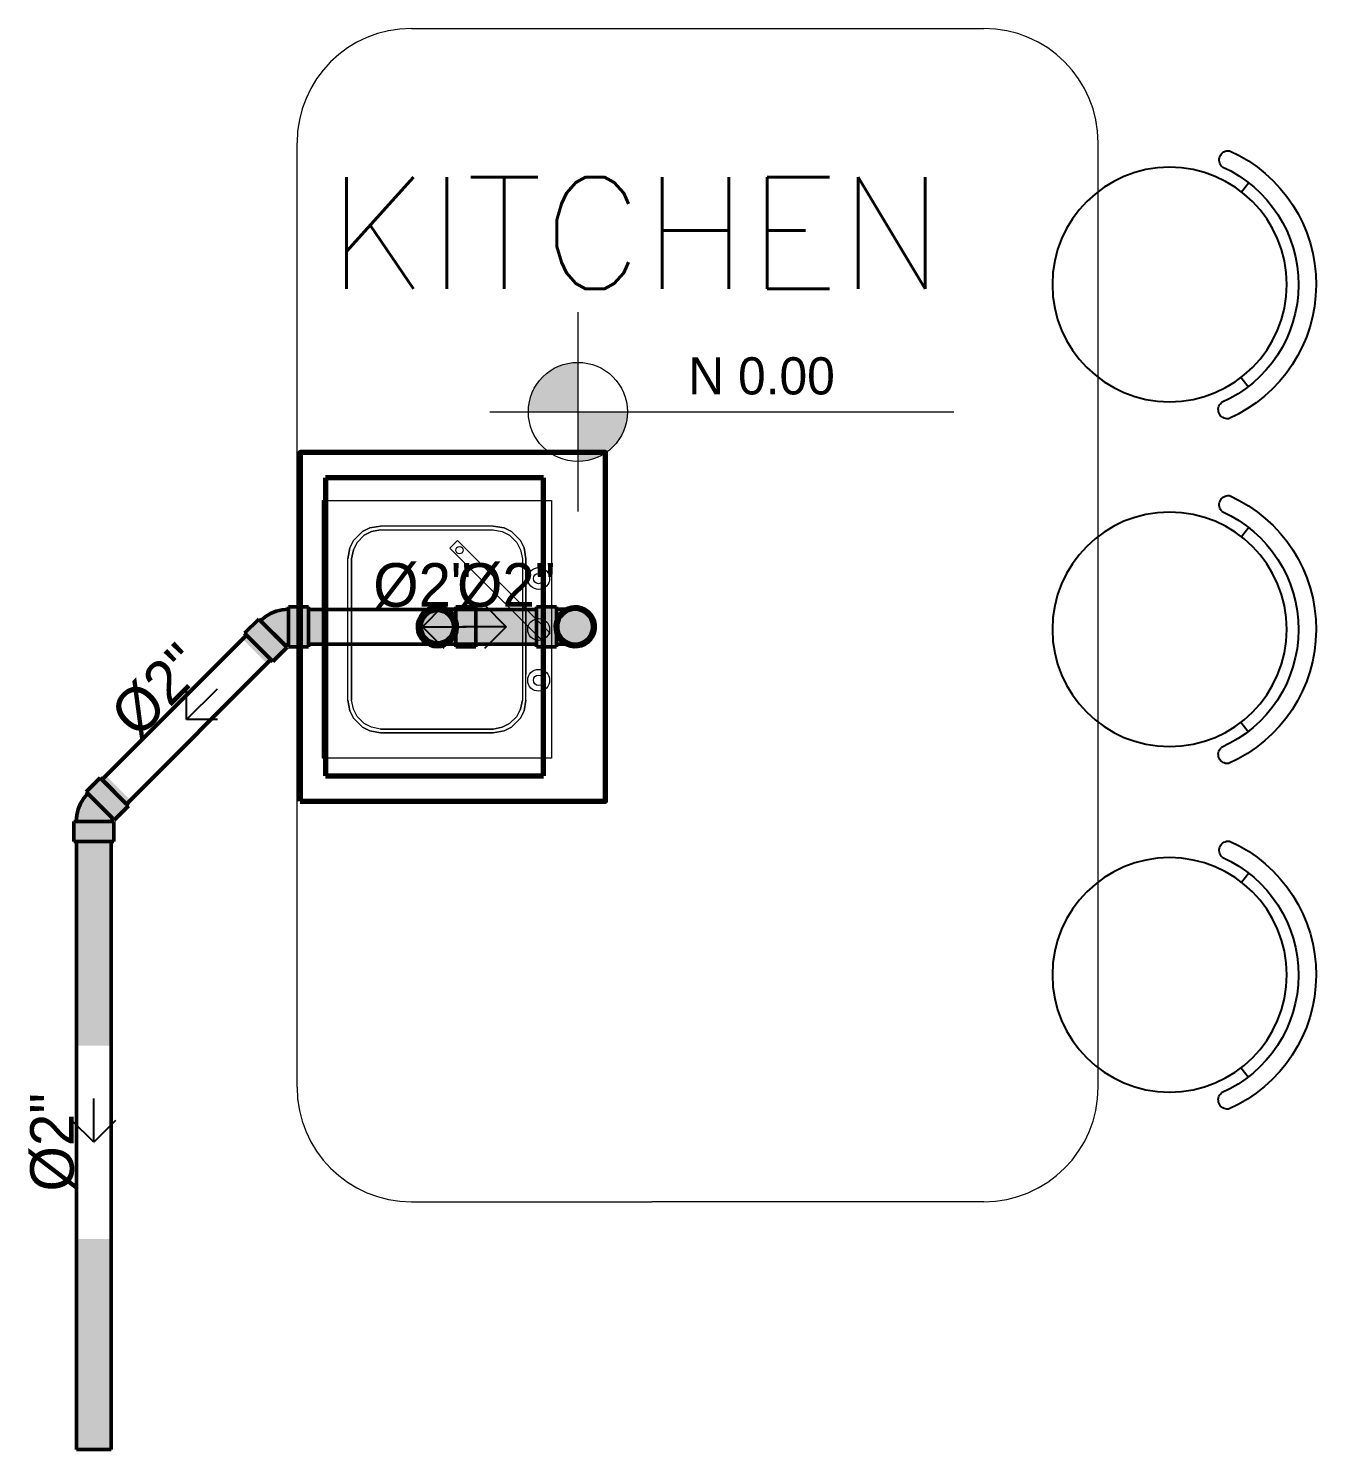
# Model space of a CAD drawing. Header units: metres. Extents: x -232 to 581, y 30 to 789.
# Drawn here: x 111.096 to 113.348, y 382.799 to 385.282 of the extents above; entities that cross this region are included whole.
import ezdxf

# ---------------------------------------------------------------- set-up
doc = ezdxf.new("R2010")
doc.units = ezdxf.units.M
for name, color, linetype, lineweight in [('01_Mobiliario', 19, 'Continuous', 0), ('02_mobiliario', 250, 'Continuous', 5), ('baños', 140, 'Continuous', 0), ('MOB FIJOS', 251, 'Continuous', 0), ('P-Fixt-Snk', 94, 'Continuous', 70), ('textos', 7, 'Continuous', 0)]:
    doc.layers.add(name, color=color, linetype=linetype, lineweight=lineweight)
doc.layers.add('G-Risr-Std-Nplt', color=7, linetype='Continuous', lineweight=18, plot=False)
doc.layers.add('M-SY-PIPE-STANDARD-Drenaje Sanitario', color=7, linetype='Continuous', true_color=0x726558)
doc.layers.add('M-SY-PIPE-STANDARD-Drenaje Ventilacion', color=254, linetype='Continuous')
doc.layers.add('MOBILIARIOS', color=252, linetype='Continuous')
doc.styles.add('DS-CAST-01', font='GOTHIC.TTF', dxfattribs={"height": 3})
doc.styles.add('ESC100-2mm', font='arial.ttf', dxfattribs={"height": 0.15})
doc.styles.get("Standard").update_dxf_attribs({"font": 'arial.ttf'})

# ---------------------------------------------------------------- blocks, each defined once
blk = doc.blocks.new('A$C5E9F50A8')
at = {"layer": 'MOBILIARIOS', "ltscale": 50}
for p, q in [((54.5, 334.6), (70.3, 322.3)), ((402.6, 334.6), (386.8, 322.3))]:
    blk.add_line(p, q, dxfattribs=at)
blk.add_circle((228.6, 200), 200, dxfattribs=at)
for centre, radius, start, end in [((228.6, 200), 250, 23.9041, 156.0959), ((228.6, 200), 220, 23.9041, 156.0959), ((15.7, 299.7), 15.8, 174.261, 317.9308), ((441.4, 299.7), 15.8, 222.0692, 5.739)]:
    blk.add_arc(centre, radius, start, end, dxfattribs=at)
blk = doc.blocks.new('20.03.2026 LN 09 PRIMER NIVEL ARQ')
at = {"layer": 'textos', "transparency": 33554534}
h = blk.add_hatch(color=1, dxfattribs=at)
h.dxf.hatch_style = 1
h.paths.add_polyline_path([(8.2547, -59.0765, 0.414214), (8.1682, -59.1631), (8.2547, -59.1631)])
h.paths.add_polyline_path([(8.3412, -59.1631), (8.2547, -59.1631), (8.2547, -59.2496, 0.414214)])
at = {"layer": '01_Mobiliario', "color": 1, "ltscale": 0.005, "transparency": 33554684}
blk.add_line((9.164, -60.3432), (9.164, -58.6932), dxfattribs=at)
at = {"layer": '02_mobiliario', "color": 1, "transparency": 33554684}
for p, q in [((7.964, -58.4932), (8.964, -58.4932)), ((7.764, -60.3432), (7.764, -58.6932)), ((7.964, -60.5432), (8.384, -60.5432)), ((8.964, -60.5432), (8.384, -60.5432))]:
    blk.add_line(p, q, dxfattribs=at)
for centre, start, end in [((7.964, -58.6932), 90, 180), ((8.964, -58.6932), 360, 90), ((7.964, -60.3432), 180, 270), ((8.964, -60.3432), 270, 360)]:
    blk.add_arc(centre, 0.2, start, end, dxfattribs=at)
at = {"layer": 'MOB FIJOS', "color": 1, "ltscale": 0.01}
for p, q in [((8.0445, -59.388, 0.0413), (8.0311, -59.4015, 0.0603)), ((8.2065, -59.5499, 0.0222), (8.193, -59.5634, 0.0222))]:
    blk.add_line(p, q, dxfattribs=at)
for points, elevation in [([(7.8085, -59.3182), (8.2085, -59.3182), (8.2085, -59.7682), (7.8085, -59.7682), (7.8085, -59.3182)], -0.0063), ([(7.9101, -59.369), (7.8942, -59.3721), (7.8815, -59.3785), (7.8688, -59.3912), (7.8624, -59.4039), (7.8593, -59.4198)], -0.0063), ([(8.1069, -59.3626), (8.1259, -59.3658), (8.1386, -59.3721), (8.1545, -59.388), (8.1608, -59.4007), (8.164, -59.4198)], 0.0063), ([(7.9101, -59.7174), (7.8942, -59.7142), (7.8815, -59.7078), (7.8688, -59.6951), (7.8624, -59.6824), (7.8593, -59.6666)], -0.0063), ([(8.1069, -59.7237), (8.1259, -59.7205), (8.1386, -59.7142), (8.1545, -59.6983), (8.1608, -59.6856), (8.164, -59.6666)], 0.0063)]:
    blk.add_lwpolyline(points, dxfattribs=dict(at, elevation=elevation))
for points in [[(7.9101, -59.3626), (7.891, -59.3658), (7.8783, -59.3721), (7.8624, -59.388), (7.8561, -59.4007), (7.8529, -59.4198)], [(8.1069, -59.369), (8.1227, -59.3721), (8.1354, -59.3785), (8.1481, -59.3912), (8.1545, -59.4039), (8.1577, -59.4198)], [(7.9101, -59.7237), (7.891, -59.7205), (7.8783, -59.7142), (7.8624, -59.6983), (7.8561, -59.6856), (7.8529, -59.6666)], [(8.1069, -59.7174), (8.1227, -59.7142), (8.1354, -59.7078), (8.1481, -59.6951), (8.1545, -59.6824), (8.1577, -59.6666)]]:
    blk.add_lwpolyline(points, dxfattribs=at)
at = {"layer": 'MOB FIJOS', "color": 1, "ltscale": 0.01, "elevation": -0.2096}
blk.add_lwpolyline([(8.1545, -59.4039), (8.1577, -59.4198), (8.1577, -59.6666), (8.1545, -59.6824), (8.1481, -59.6951), (8.1354, -59.7078), (8.1227, -59.7142), (8.1069, -59.7174), (7.9101, -59.7174), (7.8942, -59.7142), (7.8815, -59.7078), (7.8688, -59.6951), (7.8624, -59.6824), (7.8593, -59.6666), (7.8593, -59.4198), (7.8624, -59.4039), (7.8688, -59.3912), (7.8815, -59.3785), (7.8942, -59.3721), (7.9101, -59.369), (8.1069, -59.369), (8.1227, -59.3721), (8.1354, -59.3785), (8.1481, -59.3912)], close=True, dxfattribs=at)
at = {"layer": 'MOB FIJOS', "color": 1, "ltscale": 0.01}
for points in [[(8.1069, -59.3626), (7.9101, -59.3626, 0.414214)], [(7.9101, -59.7237), (8.1069, -59.7237, 0.414214)]]:
    blk.add_lwpolyline(points, format="xyb", dxfattribs=at)
at = {"layer": 'MOB FIJOS', "color": 1, "ltscale": 0.01, "elevation": 0.0063}
blk.add_lwpolyline([(8.164, -59.6666), (8.164, -59.4198, 0.325454)], format="xyb", dxfattribs=at)
at = {"layer": 'MOB FIJOS', "color": 1, "ltscale": 0.01}
for centre, radius in [((8.0478, -59.4047, 0.0286), 0.00635), ((8.1862, -59.4543, -0.0032), 0.0191), ((8.1862, -59.4543, -0.0032), 0.00905), ((8.1862, -59.5432, -0.0032), 0.0191), ((8.1862, -59.6321, -0.0032), 0.0191), ((8.1862, -59.6321, -0.0032), 0.00905)]:
    blk.add_circle(centre, radius, dxfattribs=at)
for start, end in [(0, 180), (180, 0)]:
    blk.add_arc((8.0085, -59.5432, -0.2159), 0.0318, start, end, dxfattribs=at)
for points, invisible_edges in [([(7.8942, -59.3721, -0.0063), (7.8815, -59.3785, -0.0063), (7.8783, -59.3721), (7.891, -59.3658)], 10), ([(7.8942, -59.3721, -0.0063), (7.891, -59.3658), (7.9101, -59.3626), (7.9101, -59.369, -0.0063)], 5), ([(8.1069, -59.3626, 0.0063), (7.9101, -59.3626), (7.9101, -59.369, -0.0063), (8.1069, -59.369)], 11), ([(8.1259, -59.3658, 0.0063), (8.1259, -59.3658, 0.0063), (8.1704, -59.3626, 0.0063), (8.1069, -59.3626, 0.0063)], 6), ([(8.1227, -59.3721), (8.1259, -59.3658, 0.0063), (8.1069, -59.3626, 0.0063), (8.1069, -59.369)], 5), ([(8.1227, -59.3721), (8.1354, -59.3785), (8.1386, -59.3721, 0.0063), (8.1259, -59.3658, 0.0063)], 10), ([(8.1386, -59.3721, 0.0063), (8.1386, -59.3721, 0.0063), (8.1704, -59.3626, 0.0063), (8.1259, -59.3658, 0.0063)], 6), ([(8.1545, -59.388, 0.0063), (8.1545, -59.388, 0.0063), (8.1704, -59.3626, 0.0063), (8.1386, -59.3721, 0.0063)], 6), ([(8.1545, -59.388, 0.0063), (8.1545, -59.388, 0.0063), (8.1608, -59.4007, 0.0063), (8.1704, -59.3626, 0.0063)], 12), ([(8.1608, -59.4007, 0.0063), (8.1608, -59.4007, 0.0063), (8.164, -59.4198, 0.0063), (8.1704, -59.3626, 0.0063)], 12), ([(7.8624, -59.4039, -0.0063), (7.8561, -59.4007), (7.8624, -59.388), (7.8688, -59.3912, -0.0063)], 5), ([(7.8815, -59.3785, -0.0063), (7.8688, -59.3912, -0.0063), (7.8624, -59.388), (7.8783, -59.3721)], 10), ([(8.1354, -59.3785), (8.1481, -59.3912), (8.1545, -59.388, 0.0063), (8.1386, -59.3721, 0.0063)], 10), ([(8.1545, -59.4039), (8.1608, -59.4007, 0.0063), (8.1545, -59.388, 0.0063), (8.1481, -59.3912)], 5), ([(7.8593, -59.4198, -0.0063), (7.8529, -59.4198), (7.8561, -59.4007), (7.8624, -59.4039, -0.0063)], 5), ([(8.1577, -59.4198), (8.164, -59.4198, 0.0063), (8.1608, -59.4007, 0.0063), (8.1545, -59.4039)], 5), ([(7.8529, -59.6666), (7.8529, -59.4198), (7.8593, -59.4198, -0.0063), (7.8593, -59.6666, -0.0063)], 10), ([(8.164, -59.6666, 0.0063), (8.164, -59.4198, 0.0063), (8.1577, -59.4198), (8.1577, -59.6666)], 10), ([(8.1767, -59.4198, 0.0063), (8.164, -59.4198, 0.0063), (8.164, -59.6221, 0.0063), (8.1767, -59.6221, 0.0063)], 13), ([(8.164, -59.6666, 0.0063), (8.164, -59.6221, 0.0063), (8.1704, -59.6221, 0.0063), (8.1704, -59.6666, 0.0063)], 14), ([(7.8593, -59.6666, -0.0063), (7.8529, -59.6666), (7.8561, -59.6856), (7.8624, -59.6824, -0.0063)], 5), ([(8.1577, -59.6666), (8.164, -59.6666, 0.0063), (8.1608, -59.6856, 0.0063), (8.1545, -59.6824)], 5), ([(8.1608, -59.6856, 0.0063), (8.1608, -59.6856, 0.0063), (8.164, -59.6666, 0.0063), (8.1704, -59.7237, 0.0063)], 12), ([(8.164, -59.6666, 0.0063), (8.164, -59.6666, 0.0063), (8.1704, -59.6666, 0.0063), (8.1704, -59.7237, 0.0063)], 14), ([(7.8624, -59.6824, -0.0063), (7.8561, -59.6856), (7.8624, -59.6983), (7.8688, -59.6951, -0.0063)], 5), ([(8.1545, -59.6824), (8.1608, -59.6856, 0.0063), (8.1545, -59.6983, 0.0063), (8.1481, -59.6951)], 5), ([(7.8815, -59.7078, -0.0063), (7.8688, -59.6951, -0.0063), (7.8624, -59.6983), (7.8783, -59.7142)], 10), ([(7.8942, -59.7142, -0.0063), (7.8815, -59.7078, -0.0063), (7.8783, -59.7142), (7.891, -59.7205)], 10), ([(7.8942, -59.7142, -0.0063), (7.891, -59.7205), (7.9101, -59.7237), (7.9101, -59.7174, -0.0063)], 5), ([(8.1227, -59.7142), (8.1259, -59.7205, 0.0063), (8.1069, -59.7237, 0.0063), (8.1069, -59.7174)], 5), ([(8.1227, -59.7142), (8.1354, -59.7078), (8.1386, -59.7142, 0.0063), (8.1259, -59.7205, 0.0063)], 10), ([(8.1386, -59.7142, 0.0063), (8.1386, -59.7142, 0.0063), (8.1704, -59.7237, 0.0063), (8.1259, -59.7205, 0.0063)], 6), ([(8.1354, -59.7078), (8.1481, -59.6951), (8.1545, -59.6983, 0.0063), (8.1386, -59.7142, 0.0063)], 10), ([(8.1545, -59.6983, 0.0063), (8.1545, -59.6983, 0.0063), (8.1704, -59.7237, 0.0063), (8.1386, -59.7142, 0.0063)], 6), ([(8.1069, -59.7237, 0.0063), (7.9101, -59.7237), (7.9101, -59.7174, -0.0063), (8.1069, -59.7174)], 10), ([(8.1259, -59.7205, 0.0063), (8.1259, -59.7205, 0.0063), (8.1704, -59.7237, 0.0063), (8.1069, -59.7237, 0.0063)], 6)]:
    blk.add_3dface(points, dxfattribs=dict(at, invisible_edges=invisible_edges))
for points in [[(8.0445, -59.388, 0.0603), (8.0445, -59.388, 0.0413), (8.1975, -59.5409, 0.0413), (8.1885, -59.5319, 0.0603)], [(8.0311, -59.4015, 0.0603), (8.0311, -59.4015, 0.0413), (8.184, -59.5544, 0.0413), (8.175, -59.5454, 0.0603)], [(8.193, -59.5634, 0.0222), (8.166, -59.5364, 0.0222), (8.166, -59.5364, 0.0413), (8.184, -59.5544, 0.0413)], [(8.2065, -59.5499, 0.0222), (8.1795, -59.523, 0.0222), (8.1795, -59.523, 0.0413), (8.1975, -59.5409, 0.0413)]]:
    blk.add_3dface(points, dxfattribs=at)
at = {"layer": 'textos', "color": 1}
for p, q in [((8.2547, -58.9891), (8.2547, -59.3371)), ((8.1009, -59.1631), (8.9118, -59.1631))]:
    blk.add_line(p, q, dxfattribs=at)
blk.add_circle((8.2547, -59.1631), 0.0865, dxfattribs=at)
at = {"layer": 'MOBILIARIOS', "color": 1, "xscale": -0.001024267095344282, "yscale": 0.001024267095358312, "zscale": 0.001024267095364936, "rotation": 269.792429463715}
for p in [(9.0831, -59.174), (9.0831, -59.7765), (9.0831, -60.3802)]:
    blk.add_blockref('A$C5E9F50A8', p, dxfattribs=at)
at = {"layer": 'baños', "color": 1, "linetype": 'Continuous'}
for tag, p in [('MODELNUMBER', (-12.0611, -62.0707)), ('MATERIAL', (-12.0611, -62.0709)), ('PRODUCT', (-12.0611, -62.0708)), ('TRADENAME', (-12.0611, -62.0708))]:
    blk.add_attdef(tag, p, '', height=0.0000254, rotation=359.9999, dxfattribs=at)
at = {"layer": 'textos', "color": 1, "insert": (7.6831, -58.9482), "char_height": 0.195, "width": 3.404877, "attachment_point": 7}
blk.add_mtext('{\\Fromans|c0; KITCHEN}', dxfattribs=at)
at = {"layer": 'textos', "color": 1, "insert": (8.4477, -59.0677), "char_height": 0.065, "attachment_point": 1, "style": 'ESC100-2mm'}
blk.add_mtext_dynamic_manual_height_columns('{\\Ftxt|c0;N 0.00}', width=2.216942, gutter_width=0.5, heights=[0], dxfattribs=at)
blk = doc.blocks.new('_Open90')
at = {"color": 0, "linetype": 'ByBlock', "lineweight": -2}
for p, q in [((-0.5, 0.5), (0, 0)), ((0, 0), (-1, 0)), ((0, 0), (-0.5, -0.5))]:
    blk.add_line(p, q, dxfattribs=at)
blk = doc.blocks.new('Aecb_Duct_Rnd_2Line_Open')
at = {"layer": 'G-Risr-Std-Nplt', "color": 0, "linetype": 'ByBlock', "lineweight": -2}
blk.add_circle((0, 0), 1, dxfattribs=at)
blk = doc.blocks.new('DR 20.03.26 LN09')
at = {"layer": 'M-SY-PIPE-STANDARD-Drenaje Sanitario', "linetype": 'Continuous', "lineweight": 50}
for points in [[(-14051.623, -2917.102), (-14052.596, -2918.074), (-14050.651, -2920.019), (-14049.679, -2919.047), (-14049.8, -2918.925), (-14049.764, -2918.894), (-14049.723, -2918.869), (-14049.679, -2918.851), (-14049.632, -2918.839), (-14049.584, -2918.836), (-14049.584, -2919.007), (-14048.209, -2919.007), (-14048.209, -2917.632), (-14048.209, -2916.257), (-14049.584, -2916.257), (-14049.584, -2916.429), (-14050.009, -2916.463), (-14050.422, -2916.562), (-14050.816, -2916.725), (-14051.178, -2916.947), (-14051.502, -2917.224)], [(-14048.209, -2917.632), (-14048.209, -2918.82), (-14047.007, -2918.82), (-14047.007, -2916.445), (-14048.209, -2916.445)], [(-14038.658, -2918.824), (-14038.668, -2918.836), (-14038.052, -2918.836), (-14038.052, -2919.007), (-14036.677, -2919.007), (-14036.677, -2916.257), (-14038.052, -2916.257), (-14038.052, -2916.429), (-14038.668, -2916.429), (-14038.66, -2916.438), (-14038.704, -2916.41), (-14038.946, -2916.313), (-14039.203, -2916.264), (-14039.464, -2916.264), (-14039.721, -2916.313), (-14039.964, -2916.41), (-14040.184, -2916.552), (-14040.373, -2916.732), (-14040.525, -2916.945), (-14040.633, -2917.183), (-14040.695, -2917.437), (-14040.707, -2917.698), (-14040.67, -2917.957), (-14040.585, -2918.204), (-14040.454, -2918.43), (-14040.283, -2918.628), (-14040.077, -2918.789), (-14039.845, -2918.909), (-14039.594, -2918.983), (-14039.334, -2919.007), (-14039.074, -2918.983), (-14038.823, -2918.909)], [(-14040.647, -2917.314), (-14040.683, -2917.568), (-14040.671, -2917.825), (-14040.61, -2918.074), (-14040.504, -2918.308), (-14040.355, -2918.517), (-14040.169, -2918.694), (-14039.953, -2918.833), (-14039.714, -2918.929), (-14039.462, -2918.977), (-14039.205, -2918.977), (-14038.953, -2918.929), (-14038.715, -2918.833), (-14038.499, -2918.694), (-14038.313, -2918.517), (-14038.164, -2918.308), (-14038.057, -2918.074), (-14037.997, -2917.825), (-14037.984, -2917.568), (-14038.021, -2917.314), (-14038.105, -2917.071), (-14038.233, -2916.849), (-14038.401, -2916.655), (-14038.603, -2916.496), (-14038.832, -2916.378), (-14039.078, -2916.306), (-14039.334, -2916.281), (-14039.589, -2916.306), (-14039.836, -2916.378), (-14040.064, -2916.496), (-14040.266, -2916.655), (-14040.434, -2916.849), (-14040.563, -2917.071)], [(-14040.509, -2917.463), (-14040.52, -2917.689), (-14040.488, -2917.912), (-14040.414, -2918.126), (-14040.301, -2918.321), (-14040.153, -2918.492), (-14039.976, -2918.631), (-14039.775, -2918.735), (-14039.559, -2918.799), (-14039.334, -2918.82), (-14039.109, -2918.799), (-14038.892, -2918.735), (-14038.692, -2918.631), (-14038.514, -2918.492), (-14038.366, -2918.321), (-14038.254, -2918.126), (-14038.18, -2917.912), (-14038.148, -2917.689), (-14038.158, -2917.463), (-14038.212, -2917.244), (-14038.305, -2917.039), (-14038.436, -2916.855), (-14038.6, -2916.699), (-14038.79, -2916.577), (-14038.999, -2916.493), (-14039.221, -2916.45), (-14039.447, -2916.45), (-14039.668, -2916.493), (-14039.878, -2916.577), (-14040.068, -2916.699), (-14040.231, -2916.855), (-14040.362, -2917.039), (-14040.456, -2917.244)], [(-14036.677, -2917.632), (-14036.677, -2918.82), (-14032.503, -2918.82), (-14032.503, -2917.632), (-14032.503, -2916.445), (-14036.677, -2916.445)], [(-14032.503, -2918.82), (-14032.503, -2917.632), (-14032.503, -2916.445), (-14033.705, -2916.445), (-14033.705, -2918.82)], [(-14032.503, -2916.257), (-14032.503, -2919.007), (-14031.128, -2919.007), (-14031.128, -2918.836), (-14030.512, -2918.836), (-14030.52, -2918.827), (-14030.476, -2918.855), (-14030.234, -2918.952), (-14029.977, -2919.001), (-14029.716, -2919.001), (-14029.459, -2918.952), (-14029.216, -2918.855), (-14028.996, -2918.713), (-14028.807, -2918.533), (-14028.655, -2918.32), (-14028.547, -2918.082), (-14028.485, -2917.828), (-14028.473, -2917.567), (-14028.51, -2917.308), (-14028.596, -2917.061), (-14028.726, -2916.835), (-14028.897, -2916.637), (-14029.103, -2916.476), (-14029.335, -2916.356), (-14029.586, -2916.282), (-14029.846, -2916.257), (-14030.106, -2916.282), (-14030.357, -2916.356), (-14030.522, -2916.441), (-14030.512, -2916.429), (-14031.128, -2916.429), (-14031.128, -2916.257)], [(-14032.503, -2916.257), (-14032.503, -2919.007), (-14031.128, -2919.007), (-14031.128, -2918.836), (-14030.512, -2918.836), (-14030.274, -2918.939), (-14030.022, -2918.996), (-14029.763, -2919.005), (-14029.507, -2918.965), (-14029.263, -2918.877), (-14029.039, -2918.746), (-14028.845, -2918.575), (-14028.686, -2918.37), (-14028.568, -2918.139), (-14028.496, -2917.89), (-14028.471, -2917.632), (-14028.496, -2917.374), (-14028.568, -2917.126), (-14028.686, -2916.895), (-14028.845, -2916.69), (-14029.039, -2916.519), (-14029.263, -2916.387), (-14029.507, -2916.3), (-14029.763, -2916.26), (-14030.022, -2916.269), (-14030.274, -2916.326), (-14030.512, -2916.429), (-14031.128, -2916.429), (-14031.128, -2916.257)], [(-14031, -2917.353), (-14031.032, -2917.576), (-14031.022, -2917.801), (-14030.968, -2918.021), (-14030.875, -2918.226), (-14030.744, -2918.41), (-14030.58, -2918.566), (-14030.39, -2918.688), (-14030.181, -2918.772), (-14029.959, -2918.815), (-14029.733, -2918.815), (-14029.512, -2918.772), (-14029.302, -2918.688), (-14029.112, -2918.566), (-14028.949, -2918.41), (-14028.818, -2918.226), (-14028.724, -2918.021), (-14028.671, -2917.801), (-14028.66, -2917.576), (-14028.692, -2917.353), (-14028.766, -2917.139), (-14028.879, -2916.944), (-14029.027, -2916.773), (-14029.204, -2916.633), (-14029.405, -2916.53), (-14029.622, -2916.466), (-14029.846, -2916.445), (-14030.071, -2916.466), (-14030.288, -2916.53), (-14030.488, -2916.633), (-14030.666, -2916.773), (-14030.814, -2916.944), (-14030.926, -2917.139)], [(-14050.784, -2919.886), (-14051.623, -2919.047), (-14052.463, -2918.207), (-14052.731, -2918.475), (-14051.052, -2920.154)], [(-14064.354, -2931.028), (-14064.354, -2932.403), (-14061.604, -2932.403), (-14061.604, -2931.028), (-14061.776, -2931.028), (-14061.77, -2930.968), (-14061.753, -2930.911), (-14061.725, -2930.858), (-14061.687, -2930.811), (-14061.565, -2930.933), (-14060.593, -2929.961), (-14061.565, -2928.988), (-14062.537, -2928.016), (-14063.51, -2928.988), (-14063.388, -2929.11), (-14063.665, -2929.433), (-14063.887, -2929.796), (-14064.05, -2930.189), (-14064.149, -2930.603), (-14064.183, -2931.028)], [(-14062.405, -2928.149), (-14061.565, -2928.988), (-14060.725, -2929.828), (-14060.457, -2929.56), (-14062.137, -2927.881)], [(-14061.792, -2932.403), (-14062.979, -2932.403), (-14064.167, -2932.403), (-14064.167, -2946.45), (-14061.792, -2946.45)], [(-14064.167, -2974.248), (-14062.979, -2974.248), (-14061.792, -2974.248), (-14061.792, -2959.751), (-14064.167, -2959.751)]]:
    blk.add_hatch(color=251, dxfattribs=at).paths.add_polyline_path(points, flags=0)
at = {"layer": 'M-SY-PIPE-STANDARD-Drenaje Sanitario', "color": 251, "linetype": 'Continuous', "lineweight": 50}
for points in [[(-14051.502, -2917.224), (-14051.178, -2916.947), (-14050.816, -2916.725), (-14050.422, -2916.562), (-14050.009, -2916.463), (-14049.584, -2916.429)], [(-14049.584, -2916.257), (-14049.584, -2917.632)], [(-14048.209, -2916.257), (-14049.584, -2916.257)], [(-14049.584, -2916.429), (-14049.584, -2918.836)], [(-14048.209, -2917.632), (-14048.209, -2916.257)], [(-14032.503, -2916.445), (-14048.209, -2916.445)], [(-14048.209, -2916.445), (-14048.209, -2918.82)], [(-14039.334, -2919.007), (-14039.074, -2918.983), (-14038.823, -2918.909), (-14038.59, -2918.789), (-14038.385, -2918.628), (-14038.214, -2918.43), (-14038.083, -2918.204), (-14037.998, -2917.957), (-14037.96, -2917.698), (-14037.973, -2917.437), (-14038.034, -2917.183), (-14038.143, -2916.945), (-14038.295, -2916.732), (-14038.484, -2916.552), (-14038.704, -2916.41), (-14038.946, -2916.313), (-14039.203, -2916.264), (-14039.464, -2916.264), (-14039.721, -2916.313), (-14039.964, -2916.41), (-14040.184, -2916.552), (-14040.373, -2916.732), (-14040.525, -2916.945), (-14040.633, -2917.183), (-14040.695, -2917.437), (-14040.707, -2917.698), (-14040.67, -2917.957), (-14040.585, -2918.204), (-14040.454, -2918.43), (-14040.283, -2918.628), (-14040.077, -2918.789), (-14039.845, -2918.909), (-14039.594, -2918.983), (-14039.334, -2919.007)], [(-14039.334, -2916.281), (-14039.078, -2916.306), (-14038.832, -2916.378), (-14038.603, -2916.496), (-14038.401, -2916.655), (-14038.233, -2916.849), (-14038.105, -2917.071), (-14038.021, -2917.314), (-14037.984, -2917.568), (-14037.997, -2917.825), (-14038.057, -2918.074), (-14038.164, -2918.308), (-14038.313, -2918.517), (-14038.499, -2918.694), (-14038.715, -2918.833), (-14038.953, -2918.929), (-14039.205, -2918.977), (-14039.462, -2918.977), (-14039.714, -2918.929), (-14039.953, -2918.833), (-14040.169, -2918.694), (-14040.355, -2918.517), (-14040.504, -2918.308), (-14040.61, -2918.074), (-14040.671, -2917.825), (-14040.683, -2917.568), (-14040.647, -2917.314), (-14040.563, -2917.071), (-14040.434, -2916.849), (-14040.266, -2916.655), (-14040.064, -2916.496), (-14039.836, -2916.378), (-14039.589, -2916.306), (-14039.334, -2916.281)], [(-14039.334, -2916.281), (-14039.589, -2916.306), (-14039.836, -2916.378), (-14040.064, -2916.496), (-14040.266, -2916.655), (-14040.434, -2916.849), (-14040.563, -2917.071), (-14040.647, -2917.314), (-14040.683, -2917.568), (-14040.671, -2917.825), (-14040.61, -2918.074), (-14040.504, -2918.308), (-14040.355, -2918.517), (-14040.169, -2918.694), (-14039.953, -2918.833), (-14039.714, -2918.929), (-14039.462, -2918.977), (-14039.205, -2918.977), (-14038.953, -2918.929), (-14038.715, -2918.833), (-14038.499, -2918.694), (-14038.313, -2918.517), (-14038.164, -2918.308), (-14038.057, -2918.074), (-14037.997, -2917.825), (-14037.984, -2917.568), (-14038.021, -2917.314), (-14038.105, -2917.071), (-14038.233, -2916.849), (-14038.401, -2916.655), (-14038.603, -2916.496), (-14038.832, -2916.378), (-14039.078, -2916.306), (-14039.334, -2916.281)], [(-14039.334, -2918.836), (-14039.106, -2918.814), (-14038.887, -2918.749), (-14038.683, -2918.645), (-14038.504, -2918.503), (-14038.354, -2918.33), (-14038.239, -2918.132), (-14038.165, -2917.916), (-14038.132, -2917.69), (-14038.143, -2917.461), (-14038.197, -2917.239), (-14038.292, -2917.031), (-14038.425, -2916.845), (-14038.59, -2916.687), (-14038.782, -2916.563), (-14038.995, -2916.478), (-14039.219, -2916.435), (-14039.448, -2916.435), (-14039.673, -2916.478), (-14039.885, -2916.563), (-14040.078, -2916.687), (-14040.243, -2916.845), (-14040.376, -2917.031), (-14040.471, -2917.239), (-14040.525, -2917.461), (-14040.536, -2917.69), (-14040.503, -2917.916), (-14040.428, -2918.132), (-14040.314, -2918.33), (-14040.164, -2918.503), (-14039.984, -2918.645), (-14039.781, -2918.749), (-14039.561, -2918.814), (-14039.334, -2918.836)], [(-14039.334, -2916.519), (-14039.545, -2916.539), (-14039.748, -2916.599), (-14039.936, -2916.696), (-14040.102, -2916.827), (-14040.241, -2916.987), (-14040.347, -2917.17), (-14040.416, -2917.37), (-14040.446, -2917.579), (-14040.436, -2917.791), (-14040.386, -2917.997), (-14040.298, -2918.189), (-14040.175, -2918.362), (-14040.022, -2918.508), (-14039.844, -2918.622), (-14039.648, -2918.701), (-14039.44, -2918.741), (-14039.228, -2918.741), (-14039.02, -2918.701), (-14038.824, -2918.622), (-14038.645, -2918.508), (-14038.492, -2918.362), (-14038.369, -2918.189), (-14038.282, -2917.997), (-14038.232, -2917.791), (-14038.222, -2917.579), (-14038.252, -2917.37), (-14038.321, -2917.17), (-14038.427, -2916.987), (-14038.565, -2916.827), (-14038.732, -2916.696), (-14038.92, -2916.599), (-14039.123, -2916.539), (-14039.334, -2916.519)], [(-14039.334, -2916.519), (-14039.545, -2916.539), (-14039.748, -2916.599), (-14039.936, -2916.696), (-14040.102, -2916.827), (-14040.241, -2916.987), (-14040.347, -2917.17), (-14040.416, -2917.37), (-14040.446, -2917.579), (-14040.436, -2917.791), (-14040.386, -2917.997), (-14040.298, -2918.189), (-14040.175, -2918.362), (-14040.022, -2918.508), (-14039.844, -2918.622), (-14039.648, -2918.701), (-14039.44, -2918.741), (-14039.228, -2918.741), (-14039.02, -2918.701), (-14038.824, -2918.622), (-14038.645, -2918.508), (-14038.492, -2918.362), (-14038.369, -2918.189), (-14038.282, -2917.997), (-14038.232, -2917.791), (-14038.222, -2917.579), (-14038.252, -2917.37), (-14038.321, -2917.17), (-14038.427, -2916.987), (-14038.565, -2916.827), (-14038.732, -2916.696), (-14038.92, -2916.599), (-14039.123, -2916.539), (-14039.334, -2916.519)], [(-14038.052, -2916.429), (-14039.334, -2916.429)], [(-14038.052, -2916.257), (-14038.052, -2917.134)], [(-14038.052, -2916.257), (-14036.677, -2916.257)], [(-14038.052, -2918.836), (-14038.052, -2916.429)], [(-14036.677, -2919.007), (-14036.677, -2916.257)], [(-14032.503, -2916.445), (-14036.677, -2916.445)], [(-14036.677, -2916.445), (-14036.677, -2918.82)], [(-14032.503, -2916.257), (-14032.503, -2919.007)], [(-14031.128, -2916.257), (-14032.503, -2916.257)], [(-14032.503, -2916.257), (-14032.503, -2919.007)], [(-14032.503, -2916.257), (-14031.128, -2916.257)], [(-14032.503, -2918.82), (-14032.503, -2916.445)], [(-14032.503, -2918.82), (-14032.503, -2916.445)], [(-14029.846, -2916.257), (-14030.106, -2916.282), (-14030.357, -2916.356), (-14030.59, -2916.476), (-14030.795, -2916.637), (-14030.966, -2916.835), (-14031.097, -2917.061), (-14031.182, -2917.308), (-14031.22, -2917.567), (-14031.207, -2917.828), (-14031.146, -2918.082), (-14031.037, -2918.32), (-14030.885, -2918.533), (-14030.696, -2918.713), (-14030.476, -2918.855), (-14030.234, -2918.952), (-14029.977, -2919.001), (-14029.716, -2919.001), (-14029.459, -2918.952), (-14029.216, -2918.855), (-14028.996, -2918.713), (-14028.807, -2918.533), (-14028.655, -2918.32), (-14028.547, -2918.082), (-14028.485, -2917.828), (-14028.473, -2917.567), (-14028.51, -2917.308), (-14028.596, -2917.061), (-14028.726, -2916.835), (-14028.897, -2916.637), (-14029.103, -2916.476), (-14029.335, -2916.356), (-14029.586, -2916.282), (-14029.846, -2916.257)], [(-14031.128, -2917.134), (-14031.128, -2916.257)], [(-14031.128, -2919.007), (-14031.128, -2916.257)], [(-14031.128, -2918.131), (-14031.009, -2918.366), (-14030.849, -2918.573), (-14030.652, -2918.746), (-14030.426, -2918.879), (-14030.179, -2918.967), (-14029.919, -2919.006), (-14029.657, -2918.994), (-14029.402, -2918.934), (-14029.163, -2918.826), (-14028.949, -2918.674), (-14028.767, -2918.485), (-14028.625, -2918.265), (-14028.527, -2918.021), (-14028.478, -2917.764), (-14028.478, -2917.501), (-14028.527, -2917.244), (-14028.625, -2917), (-14028.767, -2916.78), (-14028.949, -2916.591), (-14029.163, -2916.439), (-14029.402, -2916.331), (-14029.657, -2916.271), (-14029.919, -2916.259), (-14030.179, -2916.298), (-14030.426, -2916.386), (-14030.652, -2916.518), (-14030.849, -2916.692), (-14031.009, -2916.899), (-14031.128, -2917.134)], [(-14031.128, -2916.429), (-14031.128, -2918.836)], [(-14029.846, -2916.429), (-14031.128, -2916.429)], [(-14031.128, -2916.429), (-14031.128, -2918.836)], [(-14029.846, -2916.429), (-14031.128, -2916.429)], [(-14029.846, -2916.429), (-14030.074, -2916.451), (-14030.293, -2916.516), (-14030.497, -2916.62), (-14030.677, -2916.762), (-14030.826, -2916.935), (-14030.941, -2917.133), (-14031.015, -2917.349), (-14031.048, -2917.575), (-14031.037, -2917.804), (-14030.983, -2918.026), (-14030.888, -2918.234), (-14030.756, -2918.42), (-14030.59, -2918.578), (-14030.398, -2918.702), (-14030.185, -2918.787), (-14029.961, -2918.83), (-14029.732, -2918.83), (-14029.507, -2918.787), (-14029.295, -2918.702), (-14029.103, -2918.578), (-14028.937, -2918.42), (-14028.804, -2918.234), (-14028.709, -2918.026), (-14028.655, -2917.804), (-14028.644, -2917.575), (-14028.677, -2917.349), (-14028.752, -2917.133), (-14028.866, -2916.935), (-14029.016, -2916.762), (-14029.196, -2916.62), (-14029.399, -2916.516), (-14029.619, -2916.451), (-14029.846, -2916.429)], [(-14029.846, -2916.429), (-14029.625, -2916.45), (-14029.412, -2916.511), (-14029.213, -2916.61), (-14029.036, -2916.743), (-14028.886, -2916.907), (-14028.769, -2917.096), (-14028.689, -2917.303), (-14028.648, -2917.521), (-14028.648, -2917.743), (-14028.689, -2917.962), (-14028.769, -2918.169), (-14028.886, -2918.358), (-14029.036, -2918.522), (-14029.213, -2918.655), (-14029.412, -2918.754), (-14029.625, -2918.815), (-14029.846, -2918.836)], [(-14051.623, -2917.102), (-14052.596, -2918.074)], [(-14049.679, -2919.047), (-14051.623, -2917.102)], [(-14049.8, -2918.925), (-14051.502, -2917.224)], [(-14049.584, -2917.632), (-14049.584, -2919.007)], [(-14048.209, -2919.007), (-14048.209, -2917.632)], [(-14052.463, -2918.207), (-14062.405, -2928.149)], [(-14052.596, -2918.074), (-14050.651, -2920.019)], [(-14050.784, -2919.886), (-14052.463, -2918.207)], [(-14049.584, -2918.836), (-14049.644, -2918.841), (-14049.701, -2918.859), (-14049.754, -2918.887), (-14049.8, -2918.925)], [(-14048.209, -2918.82), (-14032.503, -2918.82)], [(-14039.334, -2918.836), (-14038.052, -2918.836)], [(-14038.052, -2918.131), (-14038.052, -2919.007)], [(-14036.677, -2918.82), (-14032.503, -2918.82)], [(-14031.128, -2919.007), (-14031.128, -2918.131)], [(-14031.128, -2918.836), (-14029.846, -2918.836)], [(-14031.128, -2918.836), (-14029.846, -2918.836)], [(-14049.679, -2919.047), (-14050.651, -2920.019)], [(-14048.209, -2919.007), (-14049.584, -2919.007)], [(-14038.052, -2919.007), (-14036.677, -2919.007)], [(-14031.128, -2919.007), (-14032.503, -2919.007)], [(-14032.503, -2919.007), (-14031.128, -2919.007)], [(-14060.725, -2929.828), (-14050.784, -2919.886)], [(-14062.537, -2928.016), (-14063.51, -2928.988)], [(-14061.565, -2928.988), (-14062.537, -2928.016)], [(-14062.405, -2928.149), (-14060.725, -2929.828)], [(-14064.183, -2931.028), (-14064.149, -2930.603), (-14064.05, -2930.189), (-14063.887, -2929.796), (-14063.665, -2929.433), (-14063.388, -2929.11)], [(-14063.51, -2928.988), (-14062.537, -2929.961)], [(-14063.388, -2929.11), (-14061.687, -2930.811)], [(-14060.593, -2929.961), (-14061.565, -2928.988)], [(-14062.537, -2929.961), (-14061.565, -2930.933)], [(-14060.593, -2929.961), (-14061.565, -2930.933)], [(-14061.604, -2931.028), (-14064.354, -2931.028)], [(-14064.354, -2931.028), (-14064.354, -2932.403)], [(-14061.776, -2931.028), (-14064.183, -2931.028)], [(-14061.687, -2930.811), (-14061.718, -2930.848), (-14061.743, -2930.889), (-14061.761, -2930.933), (-14061.772, -2930.98), (-14061.776, -2931.028)], [(-14061.604, -2931.028), (-14061.604, -2932.403)], [(-14064.354, -2932.403), (-14061.604, -2932.403)], [(-14064.167, -2932.403), (-14064.167, -2974.248)], [(-14061.792, -2932.403), (-14064.167, -2932.403)], [(-14061.792, -2974.248), (-14061.792, -2932.403)], [(-14064.167, -2974.248), (-14061.792, -2974.248)]]:
    blk.add_lwpolyline(points, dxfattribs=at)
at = {"layer": 'P-Fixt-Snk', "color": 94, "linetype": 'Continuous', "lineweight": 70}
for p, q in [((-14032.021, -2907.382, 2.75), (-14047.021, -2907.382, 2.75)), ((-14047.021, -2907.382, 2.75), (-14047.021, -2927.882, 2.75)), ((-14032.021, -2927.882, 2.75), (-14032.021, -2907.382, 2.75)), ((-14047.021, -2927.882, 2.75), (-14032.021, -2927.882, 2.75))]:
    blk.add_line(p, q, dxfattribs=at)
at = {"layer": 'P-Fixt-Snk', "color": 94, "linetype": 'Continuous', "lineweight": 70, "elevation": 2.75}
blk.add_lwpolyline([(-14048.771, -2929.632), (-14027.771, -2929.632), (-14027.771, -2905.632), (-14048.771, -2905.632)], close=True, dxfattribs=at)
at = {"layer": 'P-Fixt-Snk', "color": 94, "linetype": 'Continuous', "lineweight": 70}
blk.add_circle((-14039.334, -2917.632, 2.75), 1.25, dxfattribs=at)
at = {"layer": 'M-SY-PIPE-STANDARD-Drenaje Sanitario', "color": 251, "linetype": 'Continuous', "lineweight": -3, "ltscale": 0.5}
for p, xscale, yscale, zscale in [((-14039.334, -2917.632), 1.1135, 1.1135, 1.1135), ((-14029.846, -2917.632), 1.375, 1.375, 1.375)]:
    blk.add_blockref('Aecb_Duct_Rnd_2Line_Open', p, dxfattribs=dict(at, xscale=xscale, yscale=yscale, zscale=zscale))
at = {"layer": 'M-SY-PIPE-STANDARD-Drenaje Ventilacion', "color": 254, "linetype": 'Continuous', "lineweight": -3}
for p, xscale, yscale, zscale, rotation in [((-14040.356, -2917.632), 3, 3, 3, 180), ((-14056.594, -2924.018), 2.999999999999999, 2.999999999999999, 2.999999999999999, 225.0000000000162), ((-14062.979, -2953.1), 3, 3, 3, 270)]:
    blk.add_blockref('_Open90', p, dxfattribs=dict(at, xscale=xscale, yscale=yscale, zscale=zscale, rotation=rotation))
at = {"layer": 'M-SY-PIPE-STANDARD-Drenaje Ventilacion', "color": 254, "linetype": 'Continuous', "lineweight": -3, "xscale": 3, "yscale": 3, "zscale": 3}
blk.add_blockref('_Open90', (-14034.59, -2917.632), dxfattribs=at)
at = {"layer": 'M-SY-PIPE-STANDARD-Drenaje Ventilacion', "color": 254, "linetype": 'Continuous', "lineweight": -3, "char_height": 3, "attachment_point": 5, "style": 'DS-CAST-01'}
for insert in [(-14040.356, -2914.812), (-14034.59, -2914.812)]:
    blk.add_mtext('%%C2"', dxfattribs=dict(at, insert=insert))
for insert, rotation in [((-14058.588, -2922.023), 45), ((-14065.799, -2953.1), 90)]:
    blk.add_mtext('%%C2"', dxfattribs=dict(at, insert=insert, rotation=rotation))

msp = doc.modelspace()

# ---------------------------------------------------------------- block references
at = {"color": 1}
msp.add_blockref('20.03.2026 LN 09 PRIMER NIVEL ARQ', (103.8018, 443.7748), dxfattribs=at)
at = {"layer": 'M-SY-PIPE-STANDARD-Drenaje Sanitario', "xscale": 0.02539304808409144, "yscale": 0.02539304808409144, "zscale": 0.02539304808409144}
msp.add_blockref('DR 20.03.26 LN09', (468.3124, 458.3238), dxfattribs=at)

doc.saveas('drawing.dxf')
